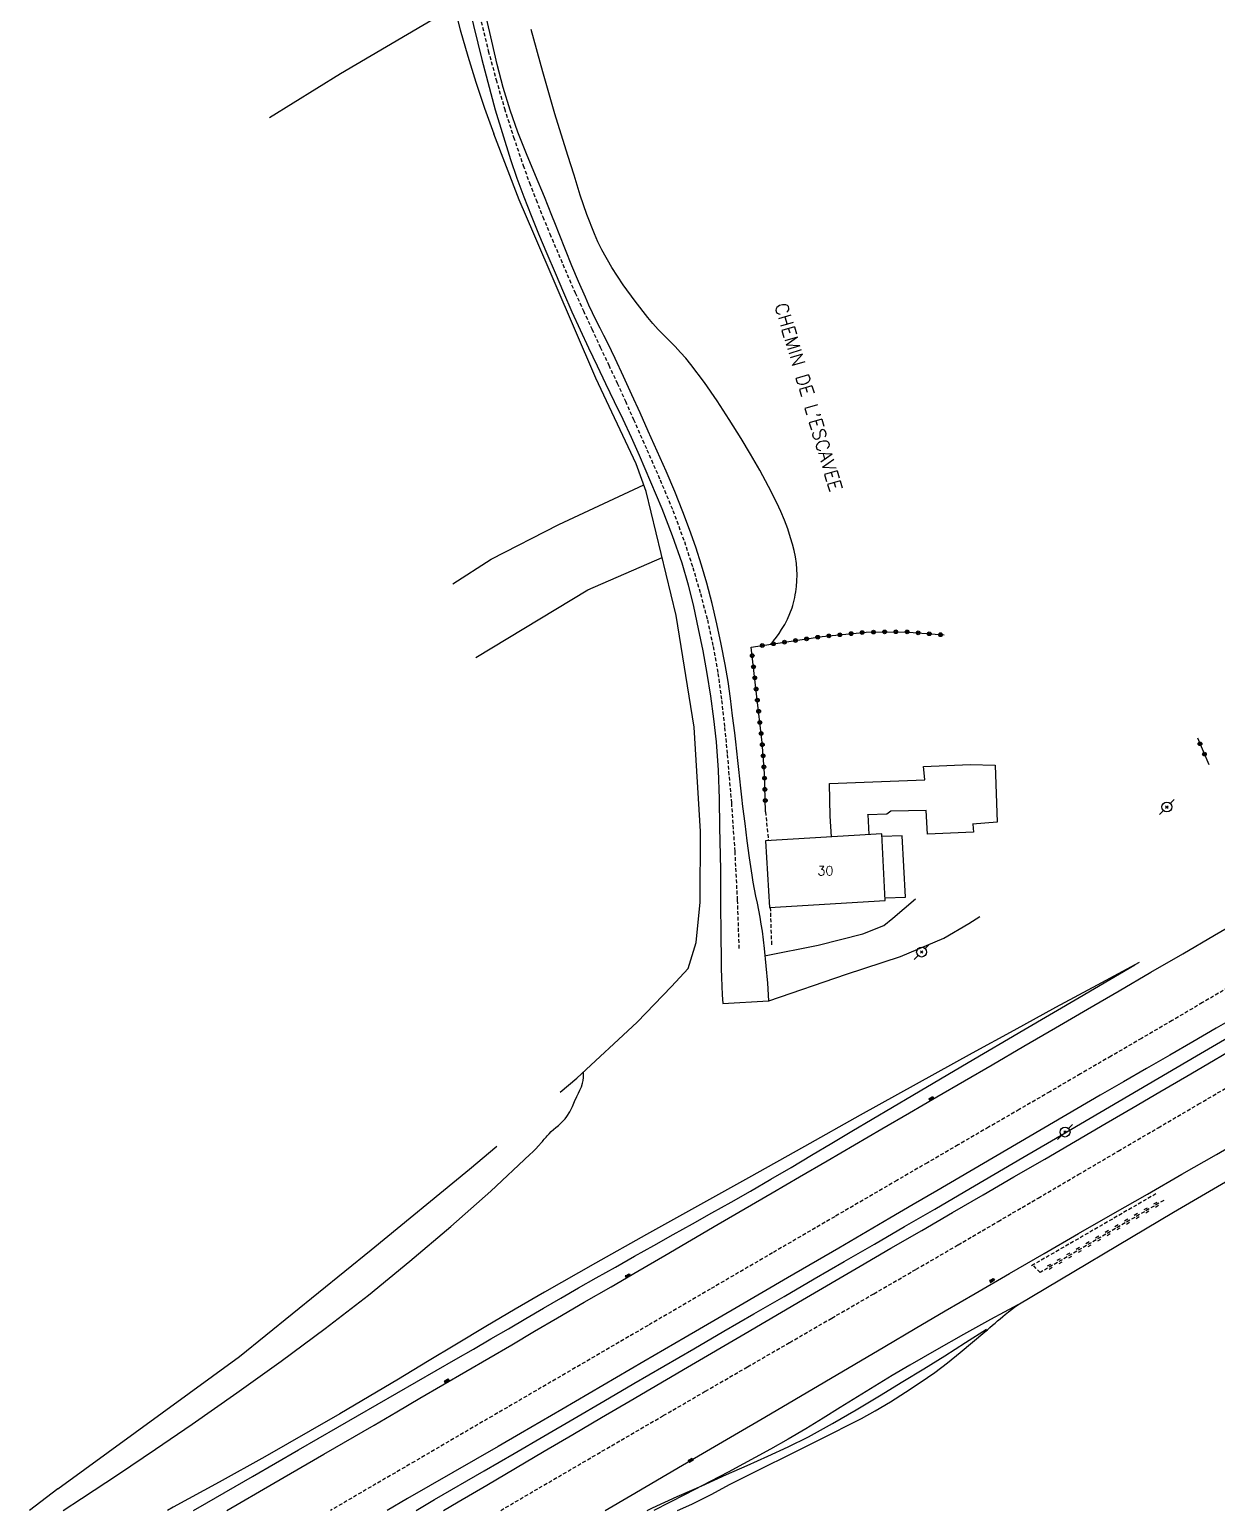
# Model space of a CAD drawing. Header units: millimetres. Extents: x 147000 to 148000, y 141000 to 142001.
# Drawn here: x 147629.4 to 147788.3, y 141000 to 141198.3 of the extents above; entities that cross this region are included whole.
import ezdxf
from ezdxf.enums import TextEntityAlignment as Align

# ---------------------------------------------------------------- set-up
doc = ezdxf.new("R2010")
doc.units = ezdxf.units.MM
doc.linetypes.add('DASHED', pattern=[0.75, 0.5, -0.25])
doc.layers.get('0').update_dxf_attribs({"linetype": 'CONTINUOUS'})
for name, color, linetype in [('W0001', 6, 'DASHED'), ('W0008', 7, 'CONTINUOUS'), ('W0010', 4, 'CONTINUOUS'), ('W0017', 7, 'CONTINUOUS'), ('W0101', 7, 'CONTINUOUS'), ('W0104', 1, 'CONTINUOUS'), ('W0112', 1, 'DASHED'), ('W0211', 2, 'CONTINUOUS'), ('W0214', 2, 'CONTINUOUS'), ('W0220', 5, 'DASHED'), ('W0300', 7, 'CONTINUOUS'), ('W0322', 7, 'CONTINUOUS'), ('W0323', 7, 'CONTINUOUS'), ('W0330', 7, 'CONTINUOUS'), ('W0401', 7, 'CONTINUOUS'), ('W0473', 7, 'CONTINUOUS'), ('W0989', 7, 'CONTINUOUS'), ('W0991', 7, 'CONTINUOUS')]:
    doc.layers.add(name, color=color, linetype=linetype)
doc.styles.get("Standard").update_dxf_attribs({"font": 'romans.shx', "width": 0.85})

# ---------------------------------------------------------------- blocks, each defined once
blk = doc.blocks.new('T401')
for p, q in [((-0.3, 0.3), (0, 0.3)), ((-0.3, -0.25), (-0.3, 0.3)), ((-0.3, 0.15), (0, 0.15)), ((-0.3, 0), (0, 0)), ((0, 0.3), (0, -0.25)), ((-0.3, -0.15), (0, -0.15)), ((-0.3, -0.25), (-0.3, -0.3)), ((-0.3, -0.3), (0, -0.3)), ((0, -0.3), (0, -0.25))]:
    blk.add_line(p, q)
blk = doc.blocks.new('T473')
for p, q in [((-0.166667, 0.166667), (0.166667, -0.166667)), ((-0.166667, -0.166667), (0.166667, 0.166667)), ((0.500001, 0.500001), (1.000002, 1.000002)), ((-1.000002, -1.000002), (-0.500001, -0.500001))]:
    blk.add_line(p, q)
blk.add_ellipse((0, 0), major_axis=(0.471405, 0.471405), ratio=1, start_param=5.4977871438, end_param=11.780972451)
blk = doc.blocks.new('t323o')
at = {"color": 0, "linetype": 'Continuous'}
for radius in [0.25, 0.15]:
    blk.add_circle((0, 0), radius, dxfattribs=at)
blk = doc.blocks.new('t220o')
at = {"color": 0, "linetype": 'Continuous'}
for p, q in [((-0.25, 0.25), (0.25, 0.25)), ((-0.25, -0.25), (0.25, -0.25))]:
    blk.add_line(p, q, dxfattribs=at)
blk = doc.blocks.new('t322o')
at = {"color": 0, "linetype": 'Continuous'}
for radius in [0.25, 0.15]:
    blk.add_circle((0, 0), radius, dxfattribs=at)

msp = doc.modelspace()

# ---------------------------------------------------------------- linework, layer by layer
at = {"layer": 'W0001'}
for points in [[(147689.66, 141200.14), (147690.79, 141195.51), (147691.84, 141191.64), (147692.96, 141187.78), (147694.17, 141183.95), (147695.46, 141180.15), (147696.3, 141177.84), (147697.18, 141175.55), (147698.1, 141173.27), (147699.03, 141171)], [(147699.03, 141171), (147699.61, 141169.63), (147700.19, 141168.27), (147700.77, 141166.91), (147701.35, 141165.55), (147702.43, 141163.1), (147703.53, 141160.67), (147704.65, 141158.25), (147705.78, 141155.83), (147706.92, 141153.42), (147708.05, 141150.99), (147709.16, 141148.57), (147710.24, 141146.13), (147712.03, 141142.08), (147713.81, 141138.03), (147715.51, 141133.94), (147717.05, 141129.78), (147718.18, 141126.31), (147719.21, 141122.8), (147720.13, 141119.27), (147720.91, 141115.7), (147721.55, 141112.11), (147722.04, 141108.49), (147722.44, 141104.87), (147722.79, 141101.24), (147723.35, 141094.76), (147723.8, 141088.26), (147724.13, 141081.76), (147724.36, 141075.25)], [(147790.53, 141070.4), (147786.45, 141068.01), (147782.37, 141065.61), (147778.29, 141063.22), (147774.2, 141060.84), (147770.1, 141058.46), (147766.01, 141056.08), (147761.91, 141053.7), (147757.81, 141051.33), (147753.71, 141048.95), (147749.62, 141046.57), (147745.52, 141044.2), (147737.19, 141039.34), (147728.85, 141034.49), (147720.52, 141029.64), (147712.19, 141024.78), (147701.77, 141018.71), (147691.35, 141012.64), (147680.93, 141006.56), (147670.51, 141000.49), (147669.67, 141000)], [(147692.46, 141000), (147697.59, 141003), (147708.6, 141009.42), (147714.23, 141012.69), (147719.87, 141015.96), (147725.51, 141019.23), (147731.16, 141022.49), (147736.8, 141025.76), (147742.44, 141029.02), (147748.08, 141032.29), (147753.72, 141035.57), (147759.08, 141038.7), (147764.45, 141041.84), (147769.81, 141044.98), (147775.17, 141048.12), (147780.53, 141051.26), (147785.89, 141054.4), (147791.26, 141057.54)]]:
    msp.add_lwpolyline(points, dxfattribs=at)
at = {"layer": 'W0008'}
for points in [[(147688.28, 141201.08), (147689.91, 141194.33), (147691.71, 141187.61), (147693.76, 141180.97), (147694.63, 141178.45), (147695.54, 141175.95), (147696.51, 141173.47), (147697.51, 141171)], [(147700.28, 141171), (147699.79, 141172.23), (147699.31, 141173.47), (147698.82, 141174.7), (147698.33, 141175.93), (147697.13, 141178.82), (147695.92, 141181.7), (147694.75, 141184.6), (147693.7, 141187.55), (147692.78, 141190.61), (147691.98, 141193.69), (147691.26, 141196.8), (147690.55, 141199.9)], [(147697.51, 141171), (147698.61, 141168.38), (147699.73, 141165.76), (147700.87, 141163.15), (147702, 141160.54), (147703.08, 141158.12), (147704.2, 141155.72), (147705.35, 141153.32), (147706.51, 141150.94), (147707.66, 141148.55), (147708.81, 141146.16), (147709.92, 141143.75), (147710.99, 141141.33), (147712.52, 141137.77), (147714.02, 141134.2), (147715.43, 141130.59), (147716.69, 141126.92), (147717.54, 141124), (147718.27, 141121.06), (147718.92, 141118.09), (147719.51, 141115.12), (147720.06, 141112.1), (147720.55, 141109.06), (147720.97, 141106.02), (147721.29, 141102.96), (147721.56, 141099.15), (147721.7, 141095.33), (147721.77, 141091.52), (147721.84, 141087.7), (147721.88, 141085.81), (147721.9, 141083.92), (147721.91, 141082.03), (147721.91, 141080.14), (147721.92, 141078.25), (147721.93, 141076.36), (147721.96, 141074.46), (147722, 141072.57), (147722.03, 141071.4), (147722.08, 141070.23), (147722.13, 141069.06), (147722.2, 141067.89)], [(147728.35, 141068.27), (147728.21, 141070.6), (147728.03, 141072.93), (147727.79, 141075.25), (147727.5, 141077.57), (147727.35, 141078.51), (147727.19, 141079.46), (147727.02, 141080.4), (147726.83, 141081.34), (147726.64, 141082.28), (147726.46, 141083.21), (147726.28, 141084.16), (147726.13, 141085.1), (147725.78, 141087.39), (147725.47, 141089.69), (147725.18, 141091.99), (147724.9, 141094.3), (147724.75, 141095.53), (147724.61, 141096.76), (147724.48, 141097.99), (147724.35, 141099.23), (147724.22, 141100.46), (147724.08, 141101.69), (147723.94, 141102.93), (147723.79, 141104.16), (147723.51, 141106.45), (147723.22, 141108.74), (147722.9, 141111.03), (147722.52, 141113.31), (147722, 141116.04), (147721.41, 141118.77), (147720.77, 141121.48), (147720.05, 141124.18), (147719.34, 141126.6), (147718.57, 141129.01), (147717.74, 141131.39), (147716.86, 141133.76), (147715.77, 141136.5), (147714.61, 141139.2), (147713.41, 141141.89), (147712.21, 141144.58), (147711.13, 141147.02), (147710.03, 141149.45), (147708.92, 141151.87), (147707.79, 141154.29), (147707.3, 141155.32), (147706.79, 141156.34), (147706.28, 141157.36), (147705.77, 141158.38), (147705.25, 141159.4), (147704.75, 141160.42), (147704.26, 141161.45), (147703.79, 141162.49), (147702.87, 141164.6), (147701.98, 141166.73), (147701.12, 141168.86), (147700.28, 141171)], [(147655.75, 141000), (147662.08, 141003.66), (147668.78, 141007.54), (147675.48, 141011.43), (147678.55, 141013.22), (147681.63, 141015.01), (147684.7, 141016.8), (147687.77, 141018.6), (147690.84, 141020.4), (147693.92, 141022.19), (147696.99, 141023.99), (147700.06, 141025.78), (147703.65, 141027.87), (147707.24, 141029.96), (147710.83, 141032.06), (147714.42, 141034.15), (147718.01, 141036.24), (147721.6, 141038.33), (147725.19, 141040.42), (147728.79, 141042.52), (147732.47, 141044.66), (147736.16, 141046.81), (147739.84, 141048.96), (147743.52, 141051.11), (147747.21, 141053.26), (147750.89, 141055.41), (147754.58, 141057.55), (147758.27, 141059.7), (147762.52, 141062.18), (147766.77, 141064.66), (147771.03, 141067.14), (147775.29, 141069.61), (147779.54, 141072.09), (147783.8, 141074.57), (147788.05, 141077.05), (147792.31, 141079.52)], [(147722.2, 141067.9), (147728.34, 141068.27)], [(147791.4, 141066.38), (147788.29, 141064.58), (147785.18, 141062.78), (147782.07, 141060.99), (147778.96, 141059.19), (147775.85, 141057.4), (147772.74, 141055.6), (147769.64, 141053.8), (147766.5, 141051.97), (147763.37, 141050.14), (147760.24, 141048.3), (147757.11, 141046.47), (147753.98, 141044.63), (147750.85, 141042.8), (147747.72, 141040.97), (147744.58, 141039.14), (147737.72, 141035.14), (147730.86, 141031.14), (147724, 141027.14), (147717.14, 141023.15), (147711.63, 141019.94), (147706.13, 141016.73), (147700.62, 141013.52), (147695.11, 141010.32), (147692.09, 141008.56), (147689.06, 141006.82), (147686.03, 141005.07), (147683.01, 141003.33), (147679.98, 141001.58), (147677.25, 141000)], [(147684.8, 141000), (147686.75, 141001.14), (147690.59, 141003.39), (147694.42, 141005.65), (147698.26, 141007.91), (147702.09, 141010.17), (147705.93, 141012.43), (147709.77, 141014.68), (147717.47, 141019.2), (147725.18, 141023.71), (147732.89, 141028.22), (147740.6, 141032.73), (147744.72, 141035.12), (147748.84, 141037.51), (147752.96, 141039.9), (147757.08, 141042.29), (147761.2, 141044.67), (147765.32, 141047.06), (147769.43, 141049.45), (147773.55, 141051.85), (147777.15, 141053.95), (147780.75, 141056.06), (147784.35, 141058.17), (147787.94, 141060.28), (147791.54, 141062.39)], [(147706.45, 141000), (147709.86, 141001.98), (147716.82, 141006.04), (147723.78, 141010.11), (147727.81, 141012.47), (147731.84, 141014.85), (147735.87, 141017.22), (147739.89, 141019.6), (147743.92, 141021.97), (147747.95, 141024.35), (147751.98, 141026.71), (147756.02, 141029.07), (147760.62, 141031.74), (147765.23, 141034.41), (147769.85, 141037.07), (147774.46, 141039.72), (147779.08, 141042.37), (147783.7, 141045.02), (147788.31, 141047.68), (147792.92, 141050.35)]]:
    msp.add_lwpolyline(points, dxfattribs=at)
at = {"layer": 'W0010'}
msp.add_lwpolyline([(147681.11, 141000), (147683.6, 141001.44), (147690.23, 141005.29), (147694.24, 141007.62), (147698.25, 141009.96), (147702.27, 141012.3), (147706.28, 141014.64), (147710.29, 141016.98), (147714.3, 141019.32), (147718.31, 141021.66), (147722.33, 141023.99), (147726.36, 141026.33), (147730.4, 141028.67), (147734.43, 141031.01), (147738.47, 141033.35), (147742.51, 141035.68), (147746.54, 141038.02), (147750.58, 141040.36), (147754.61, 141042.71), (147758.49, 141044.98), (147762.37, 141047.25), (147766.25, 141049.52), (147770.13, 141051.79), (147774.01, 141054.07), (147777.89, 141056.34), (147781.76, 141058.62), (147785.64, 141060.89), (147789.95, 141063.4)], dxfattribs=at)
at = {"layer": 'W0017'}
for points in [[(147727.8, 141074.3), (147734.96, 141075.7), (147740.95, 141077.24), (147743.79, 141078.36), (147744.96, 141079.31), (147748, 141081.93)], [(147728.35, 141068.27), (147738.75, 141071.83), (147745.99, 141074.18), (147751.82, 141076.65), (147755.15, 141078.6), (147756.64, 141079.54)]]:
    msp.add_lwpolyline(points, dxfattribs=at)
at = {"layer": 'W0101'}
for points in [[(147728.46, 141080.76), (147743.97, 141081.68), (147743.48, 141090.62), (147727.91, 141089.67)], [(147727.91, 141089.67), (147728.47, 141080.76)]]:
    msp.add_lwpolyline(points, dxfattribs=at)
at = {"layer": 'W0104'}
for points in [[(147736.78, 141090.21), (147736.56, 141092.98), (147736.49, 141097.38), (147749.26, 141097.88), (147749.28, 141097.89), (147749.07, 141099.66), (147755.32, 141099.93), (147758.66, 141099.84), (147758.93, 141092.18), (147755.66, 141091.94), (147755.67, 141091.94), (147755.79, 141090.87), (147749.61, 141090.6), (147749.45, 141093.76), (147749.46, 141093.76), (147744.72, 141093.68), (147744.19, 141093.24), (147741.61, 141093.19), (147741.61, 141093.2), (147741.75, 141090.52)], [(147743.95, 141082.07), (147746.68, 141082.14), (147746.21, 141090.36), (147743.5, 141090.25)]]:
    msp.add_lwpolyline(points, dxfattribs=at)
at = {"layer": 'W0112'}
for points in [[(147727.94, 141093.58), (147728.29, 141089.7)], [(147728.55, 141080.77), (147728.72, 141075.76)], [(147780.22, 141042.4), (147763.39, 141032.67)]]:
    msp.add_lwpolyline(points, dxfattribs=at)
at = {"layer": 'W0211'}
for points in [[(147686.04, 141202.21), (147687.03, 141198.32), (147688.04, 141194.8), (147689.13, 141191.3), (147690.3, 141187.83), (147691.55, 141184.39)], [(147705, 141171), (147703.98, 141173.57), (147703.1, 141176.19), (147702.29, 141178.84), (147701.46, 141181.47), (147699.72, 141187.07), (147698.08, 141192.7), (147696.53, 141198.36)], [(147728.58, 141116.02), (147729, 141116.48), (147729.38, 141116.96), (147729.75, 141117.46), (147730.08, 141117.98), (147730.49, 141118.67), (147730.86, 141119.39), (147731.19, 141120.12), (147731.47, 141120.88), (147731.58, 141121.23), (147731.68, 141121.58), (147731.77, 141121.94), (147731.85, 141122.3), (147731.91, 141122.66), (147731.97, 141123.03), (147732.02, 141123.39), (147732.06, 141123.76), (147732.12, 141124.53), (147732.14, 141125.3), (147732.12, 141126.07), (147732.06, 141126.85), (147731.93, 141127.72), (147731.75, 141128.58), (147731.53, 141129.44), (147731.29, 141130.29), (147730.89, 141131.48), (147730.45, 141132.65), (147729.96, 141133.81), (147729.44, 141134.95), (147728.34, 141137.16), (147727.17, 141139.32), (147725.93, 141141.46), (147724.66, 141143.57), (147723.07, 141146.11), (147721.45, 141148.63), (147719.74, 141151.1), (147717.94, 141153.5), (147717.25, 141154.33), (147716.54, 141155.12), (147715.8, 141155.89), (147715.05, 141156.65), (147714.3, 141157.42), (147713.56, 141158.19), (147712.84, 141158.98), (147712.15, 141159.8), (147710.47, 141161.97), (147708.85, 141164.18), (147707.34, 141166.47), (147705.99, 141168.87), (147705.73, 141169.4), (147705.48, 141169.93), (147705.23, 141170.46), (147705, 141171)], [(147777.95, 141073.38), (147772.35, 141070.37), (147766.76, 141067.34), (147761.18, 141064.3), (147755.6, 141061.24), (147748.1, 141057.09), (147740.61, 141052.92), (147733.13, 141048.73), (147725.65, 141044.54), (147718.81, 141040.73), (147711.97, 141036.94), (147705.13, 141033.12), (147698.33, 141029.24), (147694.39, 141026.95), (147690.47, 141024.63), (147686.55, 141022.28), (147682.65, 141019.93), (147678.74, 141017.58), (147674.83, 141015.25), (147670.9, 141012.93), (147666.95, 141010.64), (147660.85, 141007.19), (147654.73, 141003.79), (147648.58, 141000.42), (147647.83, 141000)], [(147633.84, 141000), (147636.3, 141001.6), (147641.27, 141004.87), (147646.21, 141008.18), (147651.11, 141011.56), (147657.1, 141015.76), (147663.06, 141020.01), (147668.95, 141024.36), (147674.73, 141028.85), (147680.29, 141033.37), (147685.75, 141038.02), (147691.12, 141042.78), (147696.37, 141047.66), (147696.76, 141048.05), (147697.15, 141048.45), (147697.53, 141048.85), (147697.91, 141049.26), (147698.04, 141049.41), (147698.16, 141049.56), (147698.29, 141049.71), (147698.42, 141049.86), (147698.54, 141050.01), (147698.67, 141050.16), (147698.8, 141050.31), (147698.93, 141050.45), (147699.23, 141050.75), (147699.53, 141051.03), (147699.85, 141051.3), (147700.17, 141051.56), (147700.48, 141051.84), (147700.78, 141052.13), (147701.07, 141052.43), (147701.33, 141052.76), (147701.73, 141053.4), (147702.06, 141054.08), (147702.35, 141054.78), (147702.65, 141055.46), (147702.86, 141055.88), (147703.07, 141056.31), (147703.27, 141056.75), (147703.41, 141057.21), (147703.49, 141057.59), (147703.54, 141057.97), (147703.55, 141058.36), (147703.53, 141058.74)], [(147716.15, 141000), (147718.06, 141000.85), (147720.64, 141002.15), (147723.2, 141003.49), (147725.77, 141004.8), (147728.11, 141005.96), (147730.45, 141007.12), (147732.78, 141008.28), (147735.11, 141009.45), (147737, 141010.4), (147738.89, 141011.35), (147740.77, 141012.32), (147742.61, 141013.35), (147744.65, 141014.56), (147746.66, 141015.82), (147748.63, 141017.12), (147750.58, 141018.48), (147752.3, 141019.78), (147753.99, 141021.14), (147755.65, 141022.52), (147757.31, 141023.91), (147757.65, 141024.2), (147757.99, 141024.49), (147758.33, 141024.79), (147758.67, 141025.09), (147759.01, 141025.39), (147759.35, 141025.68), (147759.69, 141025.97), (147760.04, 141026.26), (147760.45, 141026.59), (147760.86, 141026.91), (147761.28, 141027.23), (147761.7, 141027.54)]]:
    msp.add_lwpolyline(points, dxfattribs=at)
at = {"layer": 'W0214'}
for points in [[(147651.31, 141000), (147653.08, 141001.03), (147659.22, 141004.56), (147665.36, 141008.09), (147668, 141009.61), (147670.63, 141011.13), (147673.27, 141012.65), (147675.91, 141014.17), (147678.54, 141015.68), (147681.18, 141017.2), (147683.82, 141018.72), (147686.45, 141020.24), (147688.8, 141021.6), (147691.14, 141022.97), (147693.49, 141024.33), (147695.83, 141025.7), (147698.18, 141027.07), (147700.52, 141028.43), (147702.87, 141029.79), (147705.23, 141031.14), (147707.81, 141032.6), (147710.39, 141034.06), (147712.98, 141035.5), (147715.57, 141036.94), (147718.16, 141038.39), (147720.75, 141039.84), (147723.33, 141041.3), (147725.91, 141042.77), (147728.64, 141044.35), (147731.36, 141045.95), (147734.08, 141047.56), (147736.79, 141049.17), (147739.5, 141050.78), (147742.21, 141052.4), (147744.93, 141054.01), (147747.64, 141055.61), (147755.08, 141059.99), (147762.51, 141064.36), (147769.95, 141068.72), (147777.4, 141073.08)], [(147761.7, 141027.54), (147758.06, 141025.55), (147754.44, 141023.54), (147750.83, 141021.5), (147747.24, 141019.44), (147744.9, 141018.05), (147742.57, 141016.64), (147740.26, 141015.21), (147737.94, 141013.78), (147735.63, 141012.35), (147733.3, 141010.94), (147730.96, 141009.55), (147728.59, 141008.21), (147722.9, 141005.11), (147717.16, 141002.11), (147712.94, 141000)]]:
    msp.add_lwpolyline(points, dxfattribs=at)
at = {"layer": 'W0220'}
for points in [[(147781.26, 141041.52), (147764.69, 141031.85)], [(147764.7, 141031.85), (147763.83, 141032.78)]]:
    msp.add_lwpolyline(points, dxfattribs=at)
at = {"layer": 'W0300'}
msp.add_lwpolyline([(147712.07, 141000), (147712.79, 141000.35), (147714.43, 141001.12), (147716.09, 141001.86), (147717.75, 141002.58), (147719.41, 141003.3), (147721.06, 141004.04), (147722.71, 141004.79), (147725.46, 141006.03), (147728.22, 141007.26), (147730.97, 141008.52), (147733.68, 141009.86), (147736.89, 141011.62), (147740.05, 141013.46), (147743.18, 141015.36), (147746.3, 141017.26), (147749.12, 141018.98), (147751.93, 141020.72), (147754.73, 141022.48), (147757.51, 141024.26)], dxfattribs=at)
at = {"layer": 'W0322'}
msp.add_lwpolyline([(147727.94, 141093.58), (147727.77, 141098.7), (147727.47, 141102.84), (147726.73, 141109.36), (147726.01, 141115.62)], dxfattribs=at)
at = {"layer": 'W0323'}
for points in [[(147726.01, 141115.63), (147735.53, 141117.06), (147741.39, 141117.63), (147746.49, 141117.7), (147751.83, 141117.26)], [(147785.78, 141103.5), (147787.29, 141099.93)]]:
    msp.add_lwpolyline(points, dxfattribs=at)
at = {"layer": 'W0330'}
for points in [[(147661.5, 141186.6), (147671, 141192.47), (147686.15, 141201.37)], [(147696.89, 141171), (147694.93, 141175.53), (147691.55, 141184.39)], [(147700.4, 141056.02), (147702.63, 141057.91), (147710.71, 141065.38), (147715.32, 141070.18), (147717.58, 141072.57), (147718.61, 141076.07), (147719.15, 141081.48), (147719.23, 141090.94), (147718.36, 141104.91), (147715.96, 141119.89), (147711.92, 141136.47), (147710.61, 141140.18), (147705.2, 141151.68), (147696.89, 141171)], [(147686.02, 141124.11), (147691.17, 141127.4), (147700.22, 141132.05), (147711.6, 141137.38)], [(147689.13, 141114.24), (147704.12, 141123.29), (147714.07, 141127.62)], [(147633.14, 141002.88), (147657.45, 141020.6), (147675.11, 141034.92), (147688.29, 141045.7), (147691.92, 141048.79)], [(147761.7, 141027.54), (147782.57, 141039.94), (147791.69, 141045.28), (147793.38, 141045.83)], [(147633.14, 141002.88), (147629.35, 141000)]]:
    msp.add_lwpolyline(points, dxfattribs=at)

# ---------------------------------------------------------------- block references
at = {"layer": 'W0220', "rotation": 210.2497731388083}
for p in [(147780.24, 141040.92), (147776.35, 141038.65), (147777.65, 141039.41), (147778.94, 141040.16), (147772.46, 141036.39), (147773.76, 141037.14), (147775.06, 141037.9), (147769.87, 141034.87), (147771.17, 141035.63), (147765.99, 141032.61), (147767.28, 141033.36), (147768.58, 141034.12)]:
    msp.add_blockref('t220o', p, dxfattribs=at)
at = {"layer": 'W0322'}
for p, rotation in [((147726.14, 141114.49), 96.60208022941207), ((147726.31, 141113), 96.60208022941207), ((147726.48, 141111.51), 96.60208022941207), ((147726.66, 141110.02), 96.60208022941207), ((147726.83, 141108.53), 96.47223386591428), ((147727, 141107.04), 96.47223386591428), ((147727.16, 141105.55), 96.47223386591428), ((147727.33, 141104.06), 96.47223386591428), ((147727.49, 141102.57), 94.17215731684159), ((147727.6, 141101.07), 94.17215731684159), ((147727.71, 141099.58), 94.17215731684159), ((147727.79, 141098.08), 91.89236863663382), ((147727.84, 141096.58), 91.89236863663382), ((147727.89, 141095.08), 91.89236863663382)]:
    msp.add_blockref('t322o', p, dxfattribs=dict(at, rotation=rotation))
at = {"layer": 'W0323'}
for p, rotation in [((147727.49, 141115.85), 8.503973860629273), ((147728.98, 141116.08), 8.503973860629273), ((147730.46, 141116.3), 8.503973860629273), ((147731.95, 141116.52), 8.503973860629273), ((147733.43, 141116.74), 8.503973860629273), ((147734.91, 141116.96), 8.503973860629273), ((147736.4, 141117.14), 5.611867484968326), ((147737.89, 141117.29), 5.611867484968326), ((147739.39, 141117.44), 5.611867484968326), ((147740.88, 141117.58), 5.611867484968326), ((147742.38, 141117.65), 0.7974392613804304), ((147743.88, 141117.67), 0.7974392613804304), ((147745.38, 141117.69), 0.7974392613804304), ((147746.88, 141117.67), 355.2742831208721), ((147748.37, 141117.55), 355.2742831208721), ((147749.86, 141117.42), 355.2742831208721), ((147751.36, 141117.3), 355.2742831208721), ((147786.12, 141102.69), 292.9429427879085), ((147786.71, 141101.31), 292.9429427879085)]:
    msp.add_blockref('t323o', p, dxfattribs=dict(at, rotation=rotation))
at = {"layer": 'W0401'}
for p, rotation in [((147750.22, 141055.02), 300.240728347645), ((147709.53, 141031.29), 300.2296702713787), ((147758.32, 141030.67), 300.1478514353112), ((147685.27, 141017.19), 300.288054728404), ((147717.98, 141006.59), 300.2778572559732)]:
    msp.add_blockref('T401', p, dxfattribs=dict(at, rotation=rotation))
at = {"layer": 'W0473'}
for p in [(147781.68, 141094.22), (147748.83, 141074.79), (147768.04, 141050.68)]:
    msp.add_blockref('T473', p, dxfattribs=at)

# ---------------------------------------------------------------- texts
at = {"layer": 'W0989'}
msp.add_text("CHEMIN DE L'ESCAVEE", height=1.75, rotation=286.5351, dxfattribs=at).set_placement((147729.11, 141161.41))
at = {"layer": 'W0991'}
msp.add_text('30', height=1.25, dxfattribs=at).set_placement((147735.95, 141085.69), align=Align.MIDDLE_CENTER)

doc.saveas('drawing.dxf')
